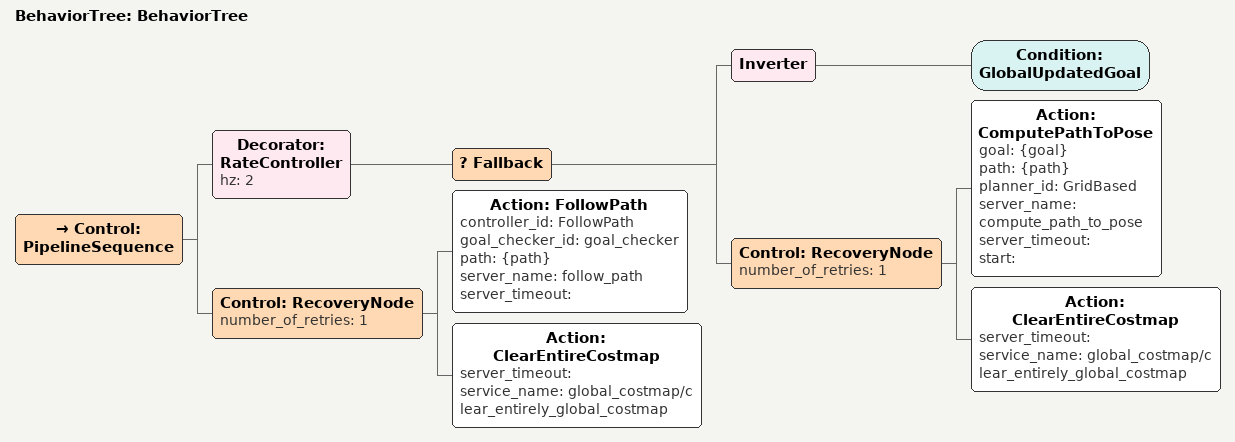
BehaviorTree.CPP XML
<?xml version="1.0"?>
<root main_tree_to_execute="BehaviorTree">
    <BehaviorTree ID="BehaviorTree">
        <Control ID="PipelineSequence">
            <Decorator ID="RateController" hz="2">
                <Fallback>
                    <Inverter>
                        <Condition ID="GlobalUpdatedGoal"/>
                    </Inverter>
                    <Control ID="RecoveryNode" number_of_retries="1">
                        <Action ID="ComputePathToPose" goal="{goal}" path="{path}" planner_id="GridBased" server_name="compute_path_to_pose" server_timeout="" start=""/>
                        <Action ID="ClearEntireCostmap" server_timeout="" service_name="global_costmap/clear_entirely_global_costmap"/>
                    </Control>
                </Fallback>
            </Decorator>
            <Control ID="RecoveryNode" number_of_retries="1">
                <Action ID="FollowPath" controller_id="FollowPath" goal_checker_id="goal_checker" path="{path}" server_name="follow_path" server_timeout=""/>
                <Action ID="ClearEntireCostmap" server_timeout="" service_name="global_costmap/clear_entirely_global_costmap"/>
            </Control>
        </Control>
    </BehaviorTree>
</root>
